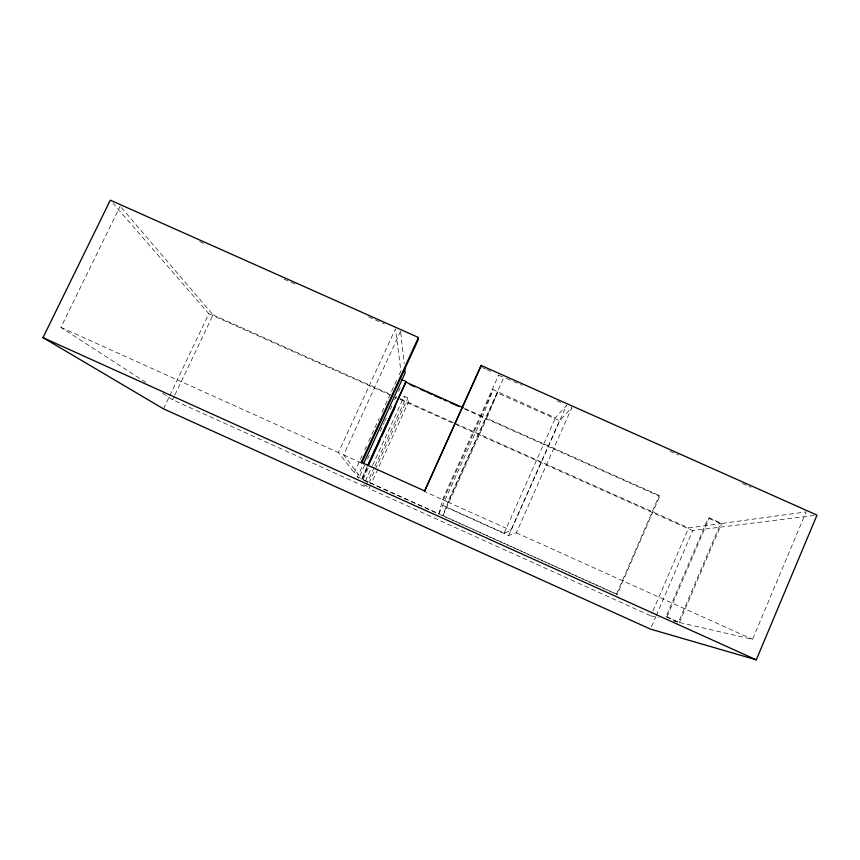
<?xml version="1.0" encoding="UTF-8"?>
<svg xmlns="http://www.w3.org/2000/svg" width="860" height="860" viewBox="0 0 860 860"><rect width="100%" height="100%" fill="white"/><g stroke="black" fill="none" stroke-linecap="round" stroke-linejoin="round"><path stroke-width="0.64" stroke-dasharray="4.3 3.22" d="M367.156 466.571L361.834 479.041L438.879 513.828L441.277 504.627L493.07 389.655L555.356 417.906L566.665 405.167L511.055 530.437L504.154 533.146L441.277 504.627M498.585 375.358L503.971 377.228L447.791 502.079L424.474 491.382M445.974 507.196L508.636 535.468L516.333 532.813L571.9 407.5L559.58 420.69L497.392 392.934L486.771 418.315L659.889 495.779L617.2 594.367L442.964 515.678L445.974 507.196L497.875 391.794M447.791 502.079L511.055 530.437M438.879 513.828L482.707 416.498L493.07 389.655M666.048 616.641L679.443 622.479L752.543 639.356L806.142 511.904L721.723 523.45L709.339 517.903L708.264 518.075L666.048 616.641L678.476 622.253L720.605 523.6L708.264 518.075M666.973 616.846L709.339 517.903M679.443 622.479L721.723 523.45M370.649 484.879L368.983 488.512L650.837 615.867L652.407 612.212M652.933 610.987L688.591 527.976L720.605 523.6M651.525 626.65L655.75 616.803M656.277 615.567L692.73 530.609L817 515.108M363.296 479.912L616.48 594.249L659.007 496.037L659.889 495.779M508.636 535.468L559.58 420.69M504.154 533.146L555.356 417.906M442.964 515.678L486.771 418.315M442.556 499.714L498.757 374.895M364.78 465.077L358.685 478.375L357.513 476.87L362.952 464.948M367.542 459.036L369.209 455.402M380.281 431.236L384.162 422.776M384.71 421.572L386.377 417.938M390.257 409.478L391.913 405.856M394.686 399.814L396.342 396.191M398.556 391.354L400.222 387.731M361.834 479.041L367.37 466.937M362.082 479.364L367.661 467.152M363.253 478.977L368.231 468.087M365.371 481.127L372.025 466.593M372.573 465.378L404.178 396.331L407.866 397.976L408.339 402.394L371.197 483.664M162.561 393.267L172.613 399.782L365.371 486.878L374.24 467.485M374.799 466.27L404.748 400.781L404.178 396.331M369.08 482.804L407.866 397.976M400.62 331.164L343.645 454.929L358.512 474.634L354.245 472.71L362.017 455.757M364.79 449.705L366.457 446.071M368.682 441.234L379.238 418.229M382.012 412.176L384.785 406.124M385.344 404.91L396.46 380.69M399.233 374.637L400.9 371.004L395.45 328.853L338.431 452.575L354.245 472.71M172.613 399.782L174.344 396.148M174.924 394.933L213.065 314.878L121.034 207.174M163.486 408.844L169.226 396.804M169.796 395.6L208.829 313.75L112.939 203.207M145.802 382.41L60.931 327.402L120.163 206.163M616.48 594.249L617.2 594.367M650.837 615.867L658.373 617.609M673.445 621.092L678.476 622.253M199.692 241.606L205.809 244.337M284.112 279.231L295.12 284.144M368.531 316.856L384.431 323.951M481.987 367.424L485.588 369.026M486.781 369.563L492.769 372.229M506.379 378.303L512.409 380.98M513.613 381.517L522.052 385.28M557.022 400.867L560.634 402.48M670.015 451.231L678.594 455.058M742.363 483.481L750.952 487.308M464.486 408.349L482.707 416.498M464.851 409.156L659.007 496.037M213.065 314.878L390.096 394.213M399.868 398.588L404.748 400.781M408.339 402.394L453.618 422.679M454.843 423.227L688.591 527.976M208.829 313.75L390.139 394.998M395.041 397.202L398.717 398.846M399.943 399.395L455.069 424.098M456.294 424.646L692.73 530.609M60.931 327.402L338.431 452.575M343.645 454.929L361.662 463.046M516.333 532.813L752.543 639.356M357.513 476.87L360.566 478.257M367.413 486.438L363.705 484.76L365.371 486.878M400.76 332.465L404.157 363.78"/><path stroke-width="1.29" d="M481.191 365.457L424.474 491.382L481.191 365.457L817 515.108L756.284 659.835L650.472 629.111L163.486 408.844L43 337.636L110.306 200.165L418.433 337.486L418.487 339.119L361.662 463.046L361.189 462.304L418.433 337.486M367.704 465.357L406.081 381.56L402.029 379.744M367.929 465.733L406.081 381.56M368.779 464.712L380.518 439.073M381.636 436.633L395.052 407.339M363.511 463.733L405.146 372.907L404.576 367.693M406.156 382.248L463.271 407.801M409.897 384.57L414.778 386.753M420.884 389.483L424.55 391.128M426.99 392.214L431.87 394.407M434.321 395.492L441.642 398.771M444.082 399.868L446.534 400.964M450.188 402.598L458.745 406.425M361.189 462.304L424.464 490.845M43 337.636L756.284 659.835"/></g></svg>
